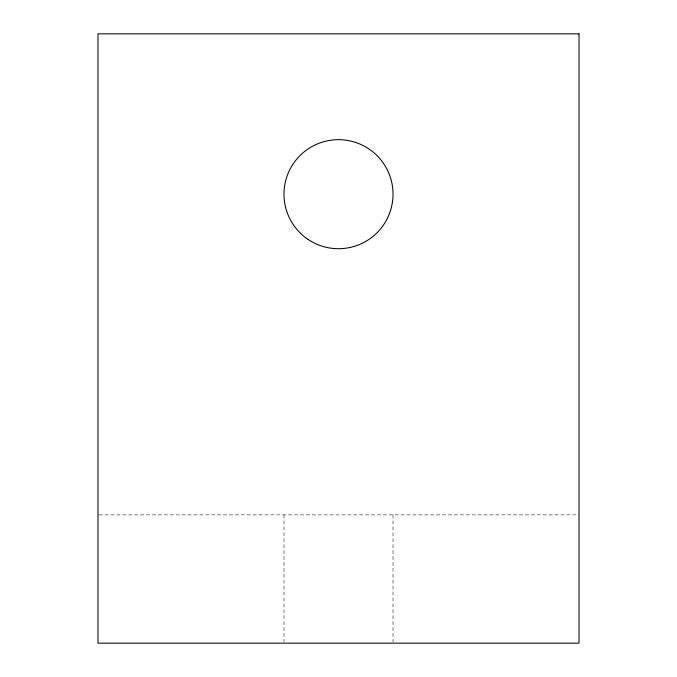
<?xml version="1.0" encoding="UTF-8"?>
<svg xmlns="http://www.w3.org/2000/svg" width="677" height="677" viewBox="0 0 677 677"><rect width="100%" height="100%" fill="white"/><g stroke="black" fill="none" stroke-linecap="round" stroke-linejoin="round"><path stroke-width="0.51" stroke-dasharray="3.38 2.54" d="M99.045 514.875L579.013 514.875M393.015 514.875L393.015 642.101M283.985 514.875L283.985 642.101"/><path stroke-width="1.02" d="M579.013 33.85L97.987 33.85L97.987 643.15L579.013 643.15L579.013 33.85M307.967 239.353A54.515 54.515 0 0 0 392.88 198.048A54.515 54.515 0 0 0 314.653 145.166A54.515 54.515 0 0 0 307.967 239.353"/></g></svg>
